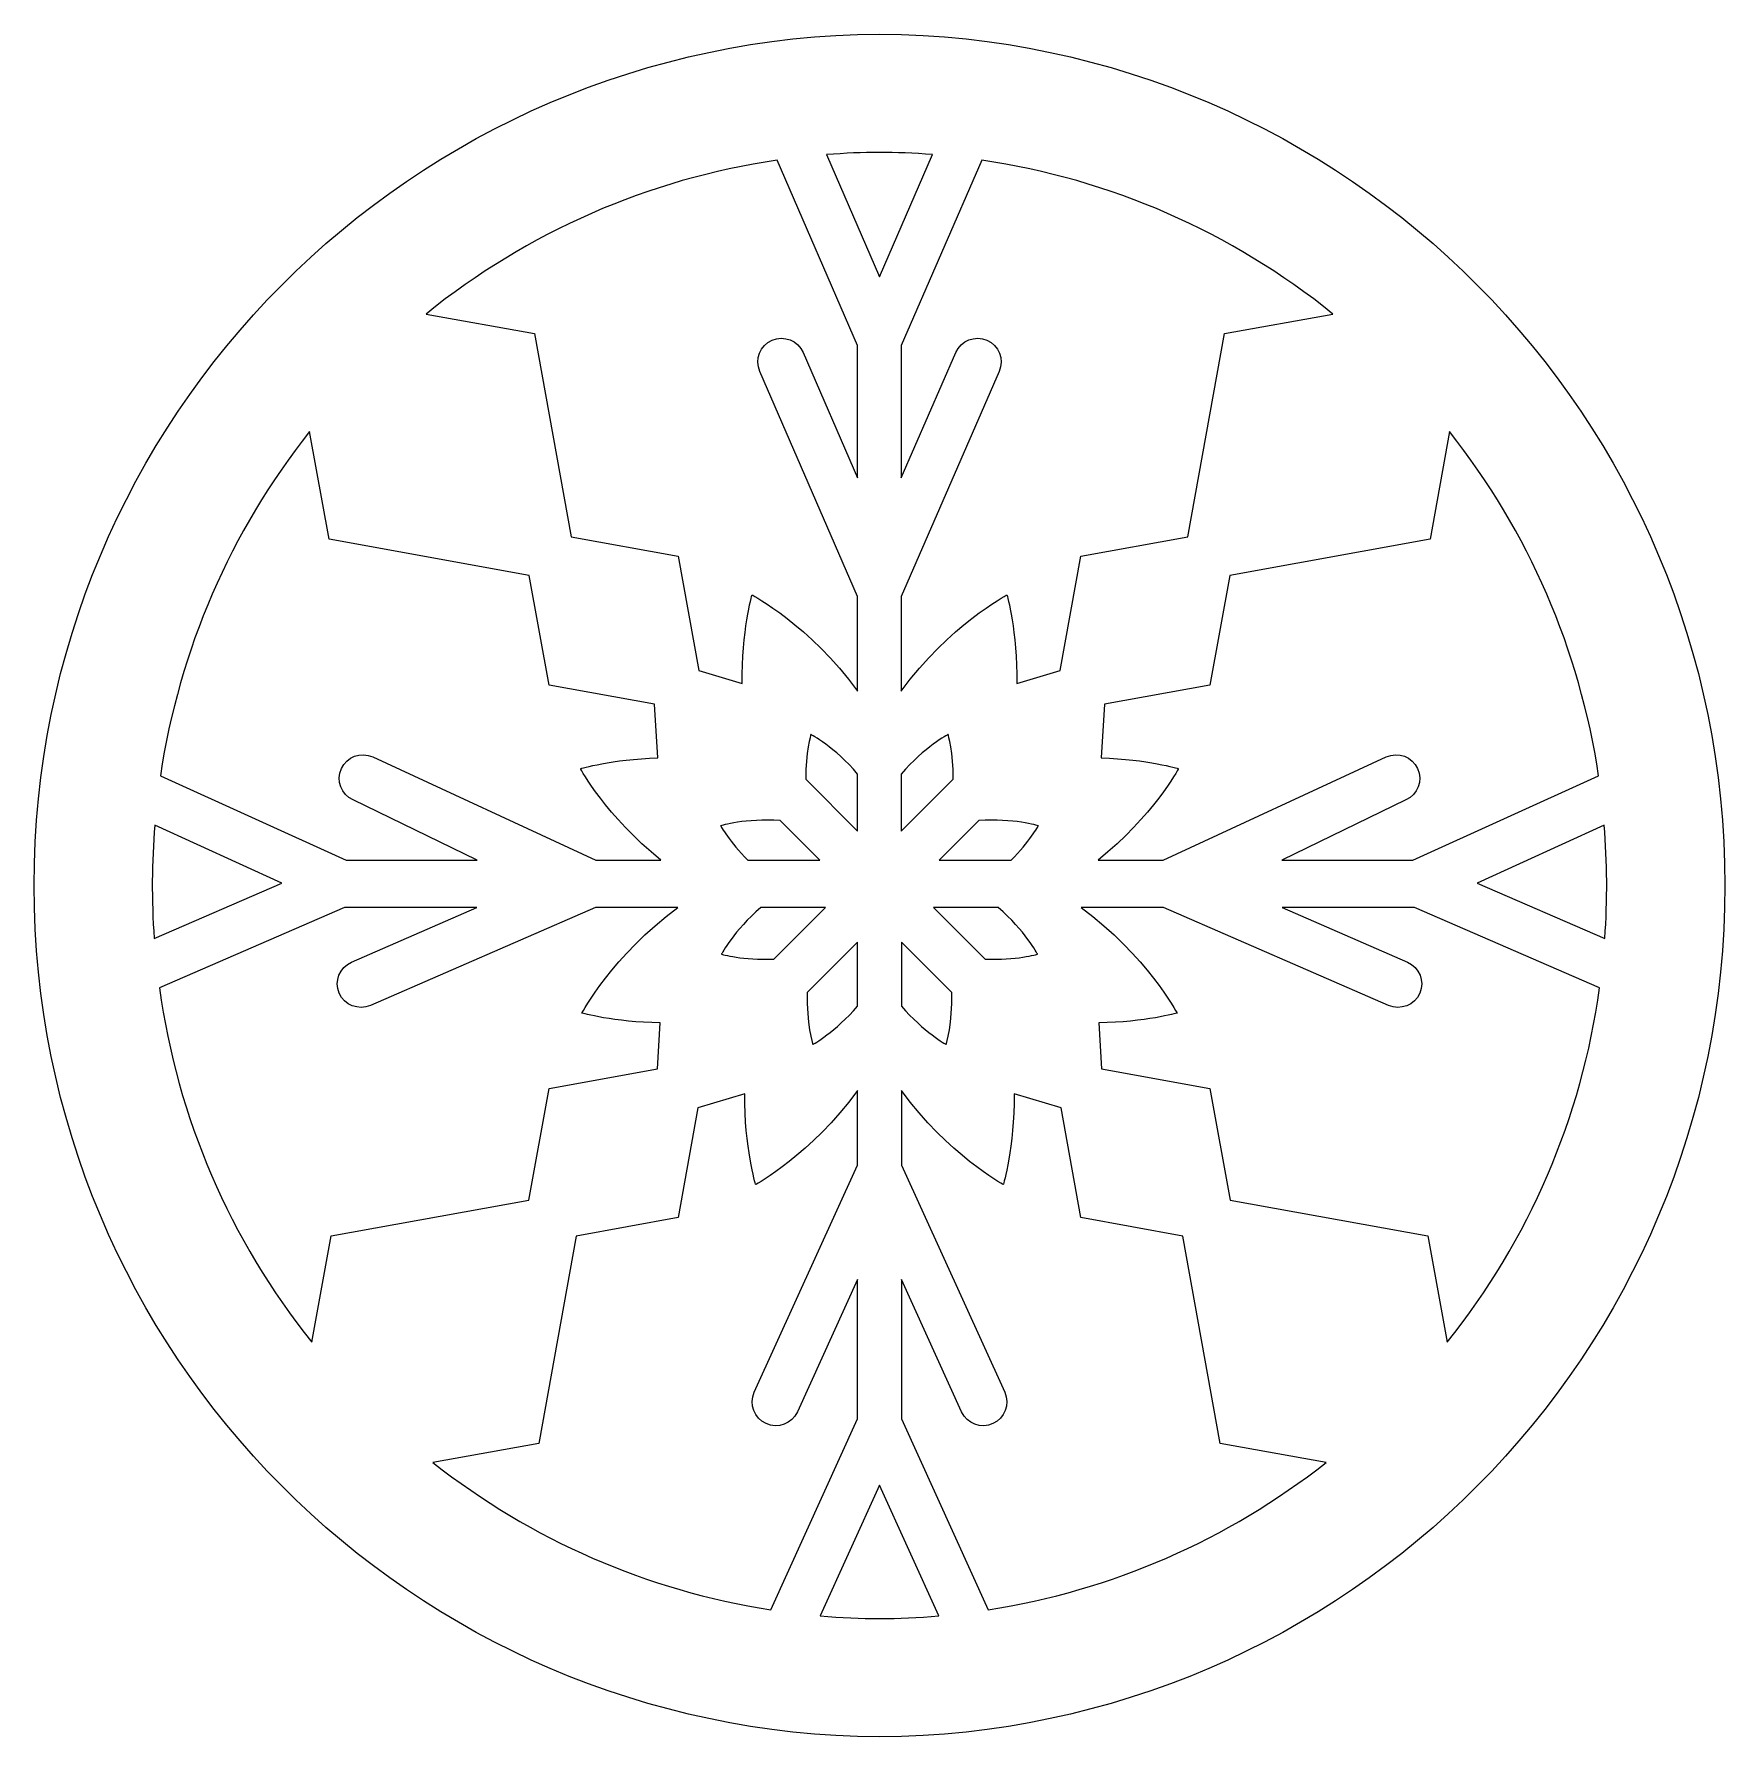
# Model space of a CAD drawing. Header units: inches. Extents: x 0.06 to 4.04, y 0.05 to 4.05.
import ezdxf

# ---------------------------------------------------------------- set-up
doc = ezdxf.new("R2010")
doc.units = ezdxf.units.IN
doc.header["$MEASUREMENT"] = 0
doc.layers.add('_U+0421_U+043B_U+043E_U+0439 1', color=7, linetype='Continuous')

msp = doc.modelspace()

# ---------------------------------------------------------------- linework, layer by layer
at = {"layer": '_U+0421_U+043B_U+043E_U+0439 1', "color": 12, "lineweight": 9, "true_color": 0xe30613}
for points, knots in [([(2.05, 4.05), (0.9518, 4.0425), (0.0639, 3.1499), (0.0639, 2.05), (0.0639, 0.9501), (0.9518, 0.0575), (2.05, 0.05), (3.1482, 0.0575), (4.0361, 0.9501), (4.0361, 2.05), (4.0361, 3.1499), (3.1482, 4.0425), (2.05, 4.05)], [0, 0, 0, 0, 1, 1, 1, 2, 2, 2, 3, 3, 3, 4, 4, 4, 4]), ([(2.05, 3.4797), (2.05, 3.4797), (1.9253, 3.7667), (1.9253, 3.7667), (2.0143, 3.7737), (2.0848, 3.7738), (2.1747, 3.7667), (2.1747, 3.7667), (2.05, 3.4797), (2.05, 3.4797)], [0, 0, 0, 0, 1, 1, 1, 2, 2, 2, 3, 3, 3, 3]), ([(1.8098, 3.7537), (1.8098, 3.7537), (1.9987, 3.3188), (1.9987, 3.3188), (1.9987, 3.3188), (1.9987, 3.0073), (1.9987, 3.0073), (1.9987, 3.0073), (1.8707, 3.3019), (1.8707, 3.3019), (1.8585, 3.3301), (1.8257, 3.343), (1.7976, 3.3307), (1.7695, 3.3185), (1.7566, 3.2858), (1.7688, 3.2576), (1.7688, 3.2576), (1.9987, 2.7285), (1.9987, 2.7285), (1.9987, 2.7285), (1.9987, 2.5067), (1.9987, 2.5067), (1.8871, 2.66), (1.7507, 2.7325), (1.7507, 2.7325), (1.7507, 2.7325), (1.7257, 2.647), (1.7275, 2.5241), (1.7275, 2.5241), (1.6255, 2.555), (1.6255, 2.555), (1.6255, 2.555), (1.5771, 2.8237), (1.5771, 2.8237), (1.5771, 2.8237), (1.326, 2.869), (1.326, 2.869), (1.326, 2.869), (1.2398, 3.3463), (1.2398, 3.3463), (1.2398, 3.3463), (0.9847, 3.3923), (0.9847, 3.3923), (1.2238, 3.5853), (1.507, 3.7092), (1.8098, 3.7537)], [0, 0, 0, 0, 1, 1, 1, 2, 2, 2, 3, 3, 3, 4, 4, 4, 5, 5, 5, 6, 6, 6, 7, 7, 7, 8, 8, 8, 9, 9, 9, 10, 10, 10, 11, 11, 11, 12, 12, 12, 13, 13, 13, 14, 14, 14, 15, 15, 15, 15]), ([(3.1153, 3.3923), (3.1153, 3.3923), (2.8602, 3.3463), (2.8602, 3.3463), (2.8602, 3.3463), (2.774, 2.869), (2.774, 2.869), (2.774, 2.869), (2.5229, 2.8237), (2.5229, 2.8237), (2.5229, 2.8237), (2.4745, 2.555), (2.4745, 2.555), (2.4745, 2.555), (2.3725, 2.5241), (2.3725, 2.5241), (2.3743, 2.647), (2.3493, 2.7325), (2.3493, 2.7325), (2.3493, 2.7325), (2.2129, 2.66), (2.1012, 2.5067), (2.1012, 2.5067), (2.1012, 2.7285), (2.1012, 2.7285), (2.1012, 2.7285), (2.3312, 3.2576), (2.3312, 3.2576), (2.3434, 3.2858), (2.3305, 3.3185), (2.3024, 3.3307), (2.2743, 3.343), (2.2415, 3.3301), (2.2293, 3.3019), (2.2293, 3.3019), (2.1012, 3.0073), (2.1012, 3.0073), (2.1012, 3.0073), (2.1012, 3.3188), (2.1012, 3.3188), (2.1012, 3.3188), (2.2903, 3.7537), (2.2903, 3.7537), (2.593, 3.7092), (2.8762, 3.5853), (3.1153, 3.3923)], [0, 0, 0, 0, 1, 1, 1, 2, 2, 2, 3, 3, 3, 4, 4, 4, 5, 5, 5, 6, 6, 6, 7, 7, 7, 8, 8, 8, 9, 9, 9, 10, 10, 10, 11, 11, 11, 12, 12, 12, 13, 13, 13, 14, 14, 14, 15, 15, 15, 15]), ([(0.7111, 3.1161), (0.7111, 3.1161), (0.7568, 2.8632), (0.7568, 2.8632), (0.7568, 2.8632), (1.2273, 2.7783), (1.2273, 2.7783), (1.2273, 2.7783), (1.2738, 2.5205), (1.2738, 2.5205), (1.2738, 2.5205), (1.5217, 2.4758), (1.5217, 2.4758), (1.5217, 2.4758), (1.5296, 2.3496), (1.5296, 2.3496), (1.4208, 2.3467), (1.3475, 2.3243), (1.3475, 2.3243), (1.3475, 2.3243), (1.409, 2.2122), (1.5365, 2.1094), (1.5365, 2.1094), (1.3836, 2.1094), (1.3836, 2.1094), (1.3836, 2.1094), (0.8594, 2.352), (0.8594, 2.352), (0.8315, 2.3648), (0.7985, 2.3524), (0.7858, 2.3245), (0.7731, 2.2966), (0.7855, 2.2636), (0.8134, 2.2509), (0.8134, 2.2509), (1.1051, 2.1094), (1.1051, 2.1094), (1.1051, 2.1094), (0.7968, 2.1094), (0.7968, 2.1094), (0.7968, 2.1094), (0.3607, 2.3078), (0.3607, 2.3078), (0.4049, 2.6036), (0.5249, 2.8808), (0.7111, 3.1161)], [0, 0, 0, 0, 1, 1, 1, 2, 2, 2, 3, 3, 3, 4, 4, 4, 5, 5, 5, 6, 6, 6, 7, 7, 7, 8, 8, 8, 9, 9, 9, 10, 10, 10, 11, 11, 11, 12, 12, 12, 13, 13, 13, 14, 14, 14, 15, 15, 15, 15]), ([(3.7393, 2.3078), (3.7393, 2.3078), (3.3032, 2.1094), (3.3032, 2.1094), (3.3032, 2.1094), (2.9949, 2.1094), (2.9949, 2.1094), (2.9949, 2.1094), (3.2866, 2.2509), (3.2866, 2.2509), (3.3145, 2.2636), (3.3269, 2.2966), (3.3142, 2.3245), (3.3015, 2.3524), (3.2685, 2.3648), (3.2406, 2.352), (3.2406, 2.352), (2.7164, 2.1094), (2.7164, 2.1094), (2.7164, 2.1094), (2.5636, 2.1094), (2.5636, 2.1094), (2.691, 2.2122), (2.7525, 2.3243), (2.7525, 2.3243), (2.7525, 2.3243), (2.6792, 2.3467), (2.5704, 2.3496), (2.5704, 2.3496), (2.5784, 2.4758), (2.5784, 2.4758), (2.5784, 2.4758), (2.8262, 2.5205), (2.8262, 2.5205), (2.8262, 2.5205), (2.8727, 2.7783), (2.8727, 2.7783), (2.8727, 2.7783), (3.3433, 2.8632), (3.3433, 2.8632), (3.3433, 2.8632), (3.3889, 3.1161), (3.3889, 3.1161), (3.5751, 2.8808), (3.6951, 2.6036), (3.7393, 2.3078)], [0, 0, 0, 0, 1, 1, 1, 2, 2, 2, 3, 3, 3, 4, 4, 4, 5, 5, 5, 6, 6, 6, 7, 7, 7, 8, 8, 8, 9, 9, 9, 10, 10, 10, 11, 11, 11, 12, 12, 12, 13, 13, 13, 14, 14, 14, 15, 15, 15, 15]), ([(1.8766, 2.2998), (1.8763, 2.3619), (1.8888, 2.4049), (1.8888, 2.4049), (1.8888, 2.4049), (1.9451, 2.3748), (1.9987, 2.3119), (1.9987, 2.3119), (1.9987, 2.1776), (1.9987, 2.1776), (1.9987, 2.1776), (1.8766, 2.2998), (1.8766, 2.2998)], [0, 0, 0, 0, 1, 1, 1, 2, 2, 2, 3, 3, 3, 4, 4, 4, 4]), ([(2.1012, 2.1776), (2.1012, 2.1776), (2.1012, 2.3119), (2.1012, 2.3119), (2.1549, 2.3748), (2.2112, 2.4049), (2.2112, 2.4049), (2.2112, 2.4049), (2.2237, 2.3619), (2.2234, 2.2998), (2.2234, 2.2998), (2.1012, 2.1776), (2.1012, 2.1776)], [0, 0, 0, 0, 1, 1, 1, 2, 2, 2, 3, 3, 3, 4, 4, 4, 4]), ([(1.6768, 2.1903), (1.6768, 2.1903), (1.7362, 2.2083), (1.8167, 2.2025), (1.8167, 2.2025), (1.9099, 2.1094), (1.9099, 2.1094), (1.9099, 2.1094), (1.7406, 2.1094), (1.7406, 2.1094), (1.6978, 2.1523), (1.6768, 2.1903), (1.6768, 2.1903)], [0, 0, 0, 0, 1, 1, 1, 2, 2, 2, 3, 3, 3, 4, 4, 4, 4]), ([(2.3594, 2.1094), (2.3594, 2.1094), (2.1901, 2.1094), (2.1901, 2.1094), (2.1901, 2.1094), (2.2833, 2.2025), (2.2833, 2.2025), (2.3638, 2.2083), (2.4232, 2.1903), (2.4232, 2.1903), (2.4232, 2.1903), (2.4022, 2.1523), (2.3594, 2.1094)], [0, 0, 0, 0, 1, 1, 1, 2, 2, 2, 3, 3, 3, 4, 4, 4, 4]), ([(0.3475, 2.1917), (0.3475, 2.1917), (0.6463, 2.0558), (0.6463, 2.0558), (0.6463, 2.0558), (0.3461, 1.9253), (0.3461, 1.9253), (0.3396, 2.0172), (0.3404, 2.1042), (0.3475, 2.1917)], [0, 0, 0, 0, 1, 1, 1, 2, 2, 2, 3, 3, 3, 3]), ([(3.7539, 1.9253), (3.7539, 1.9253), (3.4537, 2.0558), (3.4537, 2.0558), (3.4537, 2.0558), (3.7525, 2.1917), (3.7525, 2.1917), (3.7596, 2.1042), (3.7604, 2.0172), (3.7539, 1.9253)], [0, 0, 0, 0, 1, 1, 1, 2, 2, 2, 3, 3, 3, 3]), ([(0.7166, 0.977), (0.5236, 1.2184), (0.4008, 1.5042), (0.3583, 1.8094), (0.3583, 1.8094), (0.7928, 1.9983), (0.7928, 1.9983), (0.7928, 1.9983), (1.1044, 1.9983), (1.1044, 1.9983), (1.1044, 1.9983), (0.8098, 1.8702), (0.8098, 1.8702), (0.7816, 1.858), (0.7687, 1.8253), (0.7809, 1.7971), (0.7932, 1.7689), (0.826, 1.7561), (0.854, 1.7683), (0.854, 1.7683), (1.3831, 1.9983), (1.3831, 1.9983), (1.3831, 1.9983), (1.5764, 1.9983), (1.5764, 1.9983), (1.4234, 1.8867), (1.351, 1.7505), (1.351, 1.7505), (1.351, 1.7505), (1.4253, 1.7288), (1.5351, 1.7274), (1.5351, 1.7274), (1.5282, 1.619), (1.5282, 1.619), (1.5282, 1.619), (1.2738, 1.5731), (1.2738, 1.5731), (1.2738, 1.5731), (1.2266, 1.3112), (1.2266, 1.3112), (1.2266, 1.3112), (0.7618, 1.2273), (0.7618, 1.2273), (0.7618, 1.2273), (0.7166, 0.977), (0.7166, 0.977)], [0, 0, 0, 0, 1, 1, 1, 2, 2, 2, 3, 3, 3, 4, 4, 4, 5, 5, 5, 6, 6, 6, 7, 7, 7, 8, 8, 8, 9, 9, 9, 10, 10, 10, 11, 11, 11, 12, 12, 12, 13, 13, 13, 14, 14, 14, 15, 15, 15, 15]), ([(1.7712, 1.9983), (1.7712, 1.9983), (1.9229, 1.9983), (1.9229, 1.9983), (1.9229, 1.9983), (1.8016, 1.877), (1.8016, 1.877), (1.7299, 1.8738), (1.6787, 1.8887), (1.6787, 1.8887), (1.6787, 1.8887), (1.7086, 1.9447), (1.7712, 1.9983)], [0, 0, 0, 0, 1, 1, 1, 2, 2, 2, 3, 3, 3, 4, 4, 4, 4]), ([(2.4213, 1.8887), (2.4213, 1.8887), (2.3701, 1.8738), (2.2984, 1.877), (2.2984, 1.877), (2.1771, 1.9983), (2.1771, 1.9983), (2.1771, 1.9983), (2.3288, 1.9983), (2.3288, 1.9983), (2.3914, 1.9447), (2.4213, 1.8887), (2.4213, 1.8887)], [0, 0, 0, 0, 1, 1, 1, 2, 2, 2, 3, 3, 3, 4, 4, 4, 4]), ([(3.3382, 1.2273), (3.3382, 1.2273), (2.8734, 1.3112), (2.8734, 1.3112), (2.8734, 1.3112), (2.8262, 1.5731), (2.8262, 1.5731), (2.8262, 1.5731), (2.5718, 1.619), (2.5718, 1.619), (2.5718, 1.619), (2.565, 1.7274), (2.565, 1.7274), (2.6747, 1.7288), (2.749, 1.7505), (2.749, 1.7505), (2.749, 1.7505), (2.6766, 1.8867), (2.5236, 1.9983), (2.5236, 1.9983), (2.7169, 1.9983), (2.7169, 1.9983), (2.7169, 1.9983), (3.246, 1.7683), (3.246, 1.7683), (3.274, 1.7561), (3.3068, 1.7689), (3.3191, 1.7971), (3.3313, 1.8253), (3.3184, 1.858), (3.2903, 1.8702), (3.2903, 1.8702), (2.9957, 1.9983), (2.9957, 1.9983), (2.9957, 1.9983), (3.3072, 1.9983), (3.3072, 1.9983), (3.3072, 1.9983), (3.7417, 1.8094), (3.7417, 1.8094), (3.6993, 1.5042), (3.5764, 1.2184), (3.3834, 0.977), (3.3834, 0.977), (3.3382, 1.2273), (3.3382, 1.2273)], [0, 0, 0, 0, 1, 1, 1, 2, 2, 2, 3, 3, 3, 4, 4, 4, 5, 5, 5, 6, 6, 6, 7, 7, 7, 8, 8, 8, 9, 9, 9, 10, 10, 10, 11, 11, 11, 12, 12, 12, 13, 13, 13, 14, 14, 14, 15, 15, 15, 15]), ([(1.8801, 1.7984), (1.8801, 1.7984), (1.9986, 1.9169), (1.9986, 1.9169), (1.9986, 1.9169), (1.9986, 1.7669), (1.9986, 1.7669), (1.9468, 1.7062), (1.8933, 1.6767), (1.8933, 1.6767), (1.8933, 1.6767), (1.878, 1.7273), (1.8801, 1.7984)], [0, 0, 0, 0, 1, 1, 1, 2, 2, 2, 3, 3, 3, 4, 4, 4, 4]), ([(2.2067, 1.6767), (2.2067, 1.6767), (2.1532, 1.7062), (2.1014, 1.7669), (2.1014, 1.7669), (2.1014, 1.9169), (2.1014, 1.9169), (2.1014, 1.9169), (2.2199, 1.7983), (2.2199, 1.7983), (2.222, 1.7273), (2.2067, 1.6767), (2.2067, 1.6767)], [0, 0, 0, 0, 1, 1, 1, 2, 2, 2, 3, 3, 3, 4, 4, 4, 4]), ([(1.0009, 0.6947), (1.0009, 0.6947), (1.2495, 0.7396), (1.2495, 0.7396), (1.2495, 0.7396), (1.3374, 1.2266), (1.3374, 1.2266), (1.3374, 1.2266), (1.5771, 1.2699), (1.5771, 1.2699), (1.5771, 1.2699), (1.6236, 1.5275), (1.6236, 1.5275), (1.6236, 1.5275), (1.7336, 1.5609), (1.7336, 1.5609), (1.7325, 1.435), (1.7592, 1.3474), (1.7592, 1.3474), (1.7592, 1.3474), (1.89, 1.4191), (1.9986, 1.5682), (1.9986, 1.5682), (1.9986, 1.393), (1.9986, 1.393), (1.9986, 1.393), (1.7559, 0.8596), (1.7559, 0.8596), (1.7432, 0.8316), (1.7556, 0.7987), (1.7835, 0.786), (1.8114, 0.7732), (1.8444, 0.7856), (1.8571, 0.8135), (1.8571, 0.8135), (1.9986, 1.1247), (1.9986, 1.1247), (1.9986, 1.1247), (1.9986, 0.797), (1.9986, 0.797), (1.9986, 0.797), (1.7947, 0.3487), (1.7947, 0.3487), (1.5044, 0.394), (1.2325, 0.5123), (1.0009, 0.6947)], [0, 0, 0, 0, 1, 1, 1, 2, 2, 2, 3, 3, 3, 4, 4, 4, 5, 5, 5, 6, 6, 6, 7, 7, 7, 8, 8, 8, 9, 9, 9, 10, 10, 10, 11, 11, 11, 12, 12, 12, 13, 13, 13, 14, 14, 14, 15, 15, 15, 15]), ([(2.3053, 0.3487), (2.3053, 0.3487), (2.1014, 0.7969), (2.1014, 0.7969), (2.1014, 0.7969), (2.1014, 1.1247), (2.1014, 1.1247), (2.1014, 1.1247), (2.2429, 0.8135), (2.2429, 0.8135), (2.2556, 0.7856), (2.2886, 0.7732), (2.3165, 0.786), (2.3444, 0.7987), (2.3568, 0.8316), (2.3441, 0.8595), (2.3441, 0.8595), (2.1014, 1.393), (2.1014, 1.393), (2.1014, 1.393), (2.1014, 1.5681), (2.1014, 1.5681), (2.21, 1.419), (2.3407, 1.3473), (2.3407, 1.3473), (2.3407, 1.3473), (2.3675, 1.435), (2.3663, 1.5608), (2.3663, 1.5608), (2.4764, 1.5275), (2.4764, 1.5275), (2.4764, 1.5275), (2.5229, 1.2698), (2.5229, 1.2698), (2.5229, 1.2698), (2.7626, 1.2266), (2.7626, 1.2266), (2.7626, 1.2266), (2.8505, 0.7396), (2.8505, 0.7396), (2.8505, 0.7396), (3.0991, 0.6947), (3.0991, 0.6947), (2.8675, 0.5123), (2.5956, 0.394), (2.3053, 0.3487)], [0, 0, 0, 0, 1, 1, 1, 2, 2, 2, 3, 3, 3, 4, 4, 4, 5, 5, 5, 6, 6, 6, 7, 7, 7, 8, 8, 8, 9, 9, 9, 10, 10, 10, 11, 11, 11, 12, 12, 12, 13, 13, 13, 14, 14, 14, 15, 15, 15, 15]), ([(1.9103, 0.3346), (1.9103, 0.3346), (2.05, 0.6416), (2.05, 0.6416), (2.05, 0.6416), (2.1897, 0.3346), (2.1897, 0.3346), (2.0905, 0.3259), (2.0108, 0.3258), (1.9103, 0.3346)], [0, 0, 0, 0, 1, 1, 1, 2, 2, 2, 3, 3, 3, 3])]:
    msp.add_open_spline(points, degree=3, knots=knots, dxfattribs=at)

doc.saveas('drawing.dxf')
